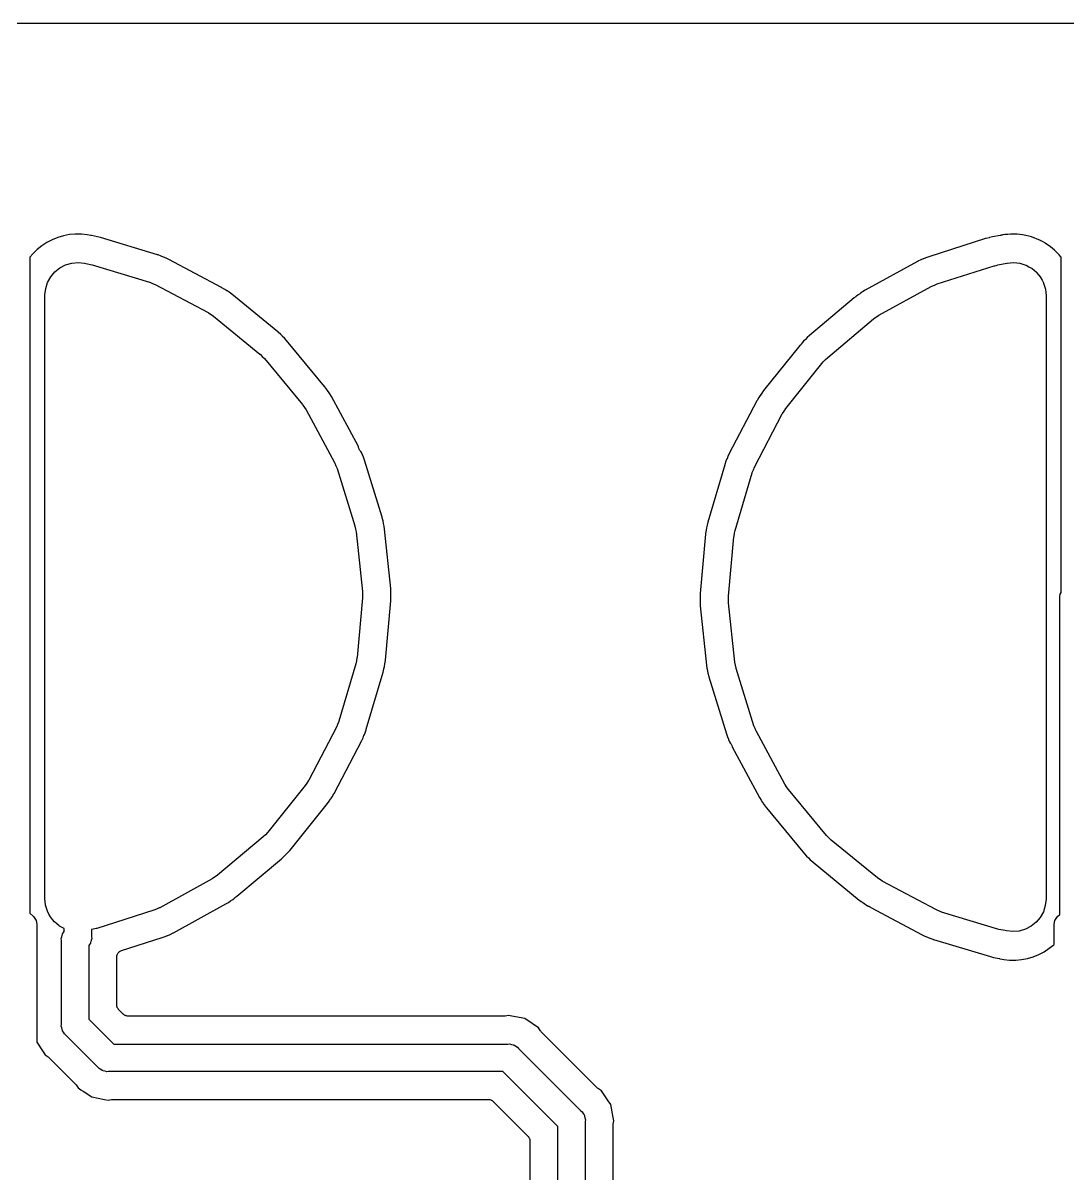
# Model space of a CAD drawing. Extents: x 40 to 174, y -137 to -40.
# Drawn here: x 107.15 to 126.2, y -60.52 to -39.53 of the extents above; entities that cross this region are included whole.
import ezdxf

# ---------------------------------------------------------------- set-up
doc = ezdxf.new("R2010")
doc.units = 0
doc.header["$MEASUREMENT"] = 0
doc.layers.add('BLACK', color=7, linetype='CONTINUOUS')

msp = doc.modelspace()

# ---------------------------------------------------------------- linework, layer by layer
at = {"layer": 'BLACK', "linetype": 'CONTINUOUS'}
for p, q in [((39.71, -39.533), (153.54, -39.533)), ((107.885, -43.4131), (107.784, -43.4427)), ((107.997, -43.3918), (107.885, -43.4131)), ((108.101, -43.3823), (107.997, -43.3918)), ((108.215, -43.3831), (108.101, -43.3823)), ((108.319, -43.394), (108.215, -43.3831)), ((108.384, -43.4073), (108.319, -43.394)), ((108.391, -43.4075), (108.384, -43.4073)), ((108.397, -43.4093), (108.391, -43.4075)), ((108.401, -43.4097), (108.397, -43.4093)), ((108.507, -43.4307), (108.401, -43.4097)), ((108.562, -43.4444), (108.507, -43.4307)), ((124.824, -43.4322), (124.769, -43.4459)), ((124.966, -43.4041), (124.824, -43.4322)), ((124.969, -43.4046), (124.966, -43.4041)), ((124.98, -43.4025), (124.969, -43.4046)), ((124.991, -43.4023), (124.98, -43.4025)), ((125.002, -43.3984), (124.991, -43.4023)), ((124.991, -43.4023), (124.991, -43.4023)), ((125.012, -43.3964), (125.002, -43.3984)), ((125.013, -43.3963), (125.012, -43.3963)), ((125.012, -43.3963), (125.012, -43.3964)), ((125.012, -43.3964), (125.012, -43.3964)), ((125.046, -43.3917), (125.013, -43.3963)), ((125.052, -43.3908), (125.046, -43.3917)), ((125.046, -43.3917), (125.046, -43.3917)), ((125.046, -43.3917), (125.046, -43.3917)), ((125.103, -43.3867), (125.052, -43.3908)), ((125.104, -43.3866), (125.103, -43.3865)), ((125.103, -43.3865), (125.103, -43.3867)), ((125.151, -43.3823), (125.104, -43.3866)), ((125.152, -43.3823), (125.151, -43.3823)), ((125.154, -43.382), (125.152, -43.3823)), ((125.155, -43.3819), (125.154, -43.382)), ((125.212, -43.3827), (125.155, -43.3819)), ((125.213, -43.3827), (125.212, -43.3826)), ((125.212, -43.3826), (125.212, -43.3827)), ((125.269, -43.3831), (125.213, -43.3827)), ((125.271, -43.3833), (125.269, -43.3831)), ((125.272, -43.3836), (125.271, -43.3833)), ((125.273, -43.3836), (125.272, -43.3836)), ((125.321, -43.3889), (125.273, -43.3836)), ((125.322, -43.389), (125.321, -43.3889)), ((125.321, -43.3889), (125.321, -43.3889)), ((125.369, -43.394), (125.322, -43.389)), ((125.37, -43.3943), (125.369, -43.394)), ((125.372, -43.3943), (125.37, -43.3943)), ((125.373, -43.3945), (125.372, -43.3943)), ((125.429, -43.4063), (125.373, -43.3945)), ((125.43, -43.4065), (125.429, -43.4063)), ((125.429, -43.4063), (125.429, -43.4063)), ((125.485, -43.4178), (125.43, -43.4065)), ((125.486, -43.4183), (125.485, -43.4178)), ((125.488, -43.4189), (125.486, -43.4183)), ((125.489, -43.4191), (125.488, -43.4189)), ((125.534, -43.4335), (125.489, -43.4191)), ((125.535, -43.4336), (125.534, -43.4335)), ((125.535, -43.4338), (125.535, -43.4336)), ((125.58, -43.4479), (125.535, -43.4338)), ((107.491, -43.5962), (107.409, -43.6618)), ((107.586, -43.5338), (107.491, -43.5962)), ((107.679, -43.4853), (107.586, -43.5338)), ((107.784, -43.4427), (107.679, -43.4853)), ((109.604, -43.7588), (108.562, -43.4444)), ((124.698, -43.4642), (123.661, -43.7932)), ((124.702, -43.4629), (124.698, -43.4642)), ((124.707, -43.4615), (124.702, -43.4629)), ((124.765, -43.4467), (124.707, -43.4615)), ((124.768, -43.446), (124.765, -43.4466)), ((124.765, -43.4466), (124.765, -43.4467)), ((124.769, -43.4459), (124.768, -43.4459)), ((124.768, -43.4459), (124.768, -43.446)), ((125.582, -43.4484), (125.58, -43.4479)), ((125.583, -43.4487), (125.582, -43.4484)), ((125.585, -43.4492), (125.583, -43.4487)), ((125.637, -43.4715), (125.585, -43.4492)), ((125.637, -43.4716), (125.637, -43.4715)), ((125.638, -43.4719), (125.637, -43.4716)), ((125.689, -43.4936), (125.638, -43.4719)), ((125.691, -43.4945), (125.689, -43.4936)), ((125.692, -43.4954), (125.691, -43.4945)), ((125.693, -43.4958), (125.692, -43.4954)), ((125.735, -43.5188), (125.693, -43.4958)), ((125.735, -43.519), (125.735, -43.5188)), ((125.736, -43.5193), (125.735, -43.519)), ((125.778, -43.5418), (125.736, -43.5193)), ((125.779, -43.5425), (125.778, -43.5418)), ((125.78, -43.5431), (125.779, -43.5425)), ((125.782, -43.544), (125.78, -43.5431)), ((125.828, -43.5758), (125.782, -43.544)), ((125.828, -43.576), (125.828, -43.5758)), ((125.829, -43.5763), (125.828, -43.576)), ((125.875, -43.6079), (125.829, -43.5763)), ((125.877, -43.6091), (125.875, -43.6079)), ((125.878, -43.6101), (125.877, -43.6091)), ((125.879, -43.6108), (125.878, -43.6101)), ((125.915, -43.6413), (125.879, -43.6108)), ((125.916, -43.6415), (125.915, -43.6413)), ((125.916, -43.6419), (125.916, -43.6415)), ((125.953, -43.6723), (125.916, -43.6419)), ((107.328, -43.7415), (107.275, -43.8041)), ((107.275, -43.8041), (107.275, -55.7644)), ((107.409, -43.6618), (107.328, -43.7415)), ((109.607, -43.7599), (109.604, -43.7588)), ((109.612, -43.7613), (109.607, -43.7599)), ((109.669, -43.7825), (109.612, -43.7613)), ((109.712, -43.8008), (109.669, -43.7825)), ((109.713, -43.801), (109.712, -43.8008)), ((109.714, -43.8015), (109.713, -43.801)), ((109.757, -43.8193), (109.714, -43.8015)), ((109.808, -43.8436), (109.757, -43.8193)), ((110.769, -44.3542), (109.808, -43.8436)), ((123.52, -43.8499), (123.465, -43.8761)), ((123.563, -43.8321), (123.52, -43.8499)), ((123.564, -43.8316), (123.563, -43.8321)), ((123.565, -43.8314), (123.564, -43.8316)), ((123.608, -43.8131), (123.565, -43.8314)), ((123.661, -43.7932), (123.608, -43.8131)), ((125.953, -43.673), (125.953, -43.6723)), ((125.955, -43.6738), (125.953, -43.673)), ((125.956, -43.6751), (125.955, -43.6738)), ((125.995, -43.7152), (125.956, -43.6751)), ((125.996, -43.7155), (125.995, -43.7152)), ((125.996, -43.7159), (125.996, -43.7155)), ((126.036, -43.7561), (125.996, -43.7159)), ((126.037, -43.7576), (126.036, -43.7561)), ((126.038, -43.7588), (126.037, -43.7576)), ((126.039, -43.7596), (126.038, -43.7588)), ((126.068, -43.7966), (126.039, -43.7596)), ((126.069, -43.7969), (126.068, -43.7966)), ((126.069, -43.7973), (126.069, -43.7969)), ((126.075, -43.8046), (126.069, -43.7973)), ((126.075, -49.9165), (126.075, -43.8046)), ((107.73, -44.0713), (107.821, -43.9979)), ((107.821, -43.9979), (107.925, -43.9437)), ((107.925, -43.9437), (108.038, -43.9106)), ((108.038, -43.9106), (108.154, -43.9)), ((108.154, -43.9), (108.271, -43.9123)), ((108.271, -43.9123), (108.293, -43.9191)), ((108.293, -43.9191), (108.294, -43.9191)), ((108.294, -43.9191), (108.409, -43.9418)), ((108.409, -43.9418), (109.453, -44.257)), ((123.457, -43.8803), (122.504, -44.4044)), ((123.461, -43.8784), (123.457, -43.8803)), ((123.465, -43.8761), (123.461, -43.8784)), ((123.816, -44.2902), (124.856, -43.9602)), ((124.856, -43.9602), (124.864, -43.9577)), ((124.864, -43.9577), (124.893, -43.952)), ((124.893, -43.952), (124.921, -43.9434)), ((124.921, -43.9434), (125.084, -43.9113)), ((125.084, -43.9113), (125.087, -43.9107)), ((125.087, -43.9107), (125.088, -43.9106)), ((125.088, -43.9106), (125.092, -43.9098)), ((125.088, -43.9106), (125.088, -43.9106)), ((125.092, -43.9098), (125.148, -43.9051)), ((125.148, -43.9051), (125.204, -43.9)), ((125.204, -43.9), (125.207, -43.9003)), ((125.207, -43.9003), (125.209, -43.9001)), ((125.209, -43.9001), (125.265, -43.9064)), ((125.265, -43.9064), (125.321, -43.9123)), ((125.321, -43.9123), (125.323, -43.9129)), ((125.323, -43.9129), (125.325, -43.9132)), ((125.325, -43.9132), (125.379, -43.9303)), ((125.379, -43.9303), (125.433, -43.9469)), ((125.433, -43.9469), (125.435, -43.948)), ((125.435, -43.948), (125.437, -43.9487)), ((125.437, -43.9487), (125.486, -43.9758)), ((125.486, -43.9758), (125.536, -44.0026)), ((125.536, -44.0026), (125.537, -44.0041)), ((125.537, -44.0041), (125.539, -44.0052)), ((125.539, -44.0052), (125.582, -44.0413)), ((125.582, -44.0413), (125.626, -44.0772)), ((107.563, -44.3753), (107.599, -44.2636)), ((107.599, -44.2636), (107.655, -44.161)), ((107.655, -44.161), (107.73, -44.0713)), ((109.453, -44.257), (109.461, -44.2595)), ((109.461, -44.2595), (109.511, -44.281)), ((125.626, -44.0772), (125.627, -44.079)), ((125.627, -44.079), (125.629, -44.0805)), ((125.629, -44.0805), (125.664, -44.1243)), ((125.664, -44.1243), (125.7, -44.168)), ((125.7, -44.168), (125.701, -44.17)), ((125.701, -44.17), (125.702, -44.1719)), ((125.702, -44.1719), (125.728, -44.2216)), ((125.728, -44.2216), (125.755, -44.2714)), ((125.755, -44.2714), (125.755, -44.2736)), ((125.755, -44.2736), (125.756, -44.2757)), ((125.756, -44.2757), (125.772, -44.3295)), ((107.55, -44.4916), (107.563, -44.3753)), ((109.511, -44.281), (109.561, -44.3017)), ((109.561, -44.3017), (110.525, -44.8138)), ((110.772, -44.356), (110.769, -44.3542)), ((110.777, -44.3583), (110.772, -44.356)), ((110.829, -44.3902), (110.777, -44.3583)), ((110.867, -44.4165), (110.829, -44.3902)), ((110.868, -44.4169), (110.867, -44.4165)), ((110.869, -44.4175), (110.868, -44.4169)), ((110.908, -44.4433), (110.869, -44.4175)), ((110.954, -44.4772), (110.908, -44.4433)), ((111.797, -45.1646), (110.954, -44.4772)), ((122.377, -44.4875), (122.342, -44.5134)), ((122.416, -44.4617), (122.377, -44.4875)), ((122.417, -44.4607), (122.416, -44.4611)), ((122.416, -44.4611), (122.416, -44.4617)), ((122.456, -44.4343), (122.417, -44.4607)), ((122.504, -44.4044), (122.456, -44.4343)), ((122.752, -44.862), (123.708, -44.3363)), ((123.708, -44.3363), (123.716, -44.3323)), ((123.716, -44.3323), (123.766, -44.3116)), ((123.766, -44.3116), (123.816, -44.2902)), ((125.772, -44.3295), (125.789, -44.3835)), ((125.789, -44.3835), (125.789, -44.3858)), ((125.789, -44.3858), (125.789, -44.388)), ((125.789, -44.388), (125.795, -44.4439)), ((125.795, -44.4439), (125.8, -44.5)), ((107.55, -44.5), (107.55, -44.4916)), ((107.55, -55.5), (107.55, -44.5)), ((122.302, -44.5458), (121.488, -45.2289)), ((122.305, -44.5446), (122.302, -44.5458)), ((122.313, -44.5379), (122.305, -44.5446)), ((122.322, -44.5328), (122.313, -44.5379)), ((122.325, -44.53), (122.322, -44.5328)), ((122.333, -44.5214), (122.325, -44.53)), ((122.342, -44.5141), (122.333, -44.5214)), ((122.342, -44.5134), (122.342, -44.5141)), ((125.8, -44.5), (125.8, -55.5)), ((110.525, -44.8138), (110.532, -44.8178)), ((110.532, -44.8178), (110.577, -44.8485)), ((110.577, -44.8485), (110.622, -44.8786)), ((110.622, -44.8786), (111.468, -45.568)), ((122.662, -44.9228), (122.707, -44.8927)), ((122.707, -44.8927), (122.752, -44.862)), ((121.82, -45.6295), (122.656, -44.9282)), ((122.656, -44.9281), (122.662, -44.9228)), ((122.656, -44.9282), (122.656, -44.9281)), ((122.656, -44.9281), (122.656, -44.9281)), ((111.8, -45.1673), (111.797, -45.1646)), ((111.803, -45.1702), (111.8, -45.1673)), ((111.848, -45.2116), (111.803, -45.1702)), ((111.881, -45.2449), (111.848, -45.2116)), ((111.882, -45.2454), (111.881, -45.2449)), ((111.882, -45.2462), (111.882, -45.2454)), ((111.915, -45.279), (111.882, -45.2462)), ((111.954, -45.3212), (111.915, -45.279)), ((112.647, -46.1592), (111.954, -45.3212)), ((121.412, -45.3023), (121.379, -45.3351)), ((121.413, -45.301), (121.412, -45.3015)), ((121.412, -45.3015), (121.412, -45.3023)), ((121.446, -45.2676), (121.413, -45.301)), ((121.488, -45.2289), (121.446, -45.2676)), ((121.312, -45.413), (120.651, -46.235)), ((121.313, -45.4115), (121.312, -45.413)), ((121.321, -45.4065), (121.313, -45.4115)), ((121.329, -45.3967), (121.321, -45.4065)), ((121.339, -45.3881), (121.329, -45.3967)), ((121.341, -45.3846), (121.339, -45.3881)), ((121.345, -45.3766), (121.341, -45.3846)), ((121.347, -45.3741), (121.345, -45.3766)), ((121.351, -45.3694), (121.347, -45.3741)), ((121.353, -45.3632), (121.351, -45.3694)), ((121.379, -45.3351), (121.353, -45.3632)), ((111.468, -45.568), (111.474, -45.5734)), ((111.474, -45.5734), (111.512, -45.6123)), ((111.512, -45.6123), (111.551, -45.6506)), ((111.551, -45.6506), (112.246, -46.4911)), ((121.054, -46.5635), (121.738, -45.7132)), ((121.738, -45.7132), (121.743, -45.7067)), ((121.738, -45.7132), (121.738, -45.7132)), ((121.738, -45.7132), (121.738, -45.7132)), ((121.743, -45.7067), (121.782, -45.6683)), ((121.782, -45.6683), (121.82, -45.6295)), ((112.65, -46.1622), (112.647, -46.1592)), ((112.653, -46.166), (112.65, -46.1622)), ((112.689, -46.2154), (112.653, -46.166)), ((112.715, -46.2544), (112.689, -46.2154)), ((112.715, -46.255), (112.715, -46.2544)), ((112.716, -46.2558), (112.715, -46.255)), ((112.742, -46.2946), (112.716, -46.2558)), ((112.771, -46.3434), (112.742, -46.2946)), ((113.264, -47.2546), (112.771, -46.3434)), ((120.565, -46.3604), (120.533, -46.4128)), ((120.591, -46.3217), (120.565, -46.3604)), ((120.592, -46.3203), (120.591, -46.3209)), ((120.591, -46.3209), (120.591, -46.3217)), ((120.617, -46.2812), (120.592, -46.3203)), ((120.651, -46.235), (120.617, -46.2812)), ((112.246, -46.4911), (112.252, -46.4976)), ((112.252, -46.4976), (112.282, -46.5432)), ((112.282, -46.5432), (112.312, -46.5882)), ((120.529, -46.4204), (120.025, -47.3846)), ((120.531, -46.4169), (120.529, -46.4204)), ((120.529, -46.4204), (120.529, -46.4204)), ((120.533, -46.4128), (120.531, -46.4169)), ((121.025, -46.609), (121.054, -46.5635)), ((112.312, -46.5882), (112.831, -47.5479)), ((120.485, -47.6284), (120.99, -46.6615)), ((120.99, -46.6615), (120.994, -46.6541)), ((120.994, -46.6541), (121.025, -46.609)), ((113.264, -47.2579), (113.264, -47.2546)), ((113.268, -47.2715), (113.264, -47.2579)), ((113.27, -47.2855), (113.268, -47.2715)), ((113.271, -47.2885), (113.27, -47.2855)), ((113.271, -47.2887), (113.271, -47.2885)), ((113.274, -47.293), (113.271, -47.2887)), ((113.276, -47.3004), (113.274, -47.293)), ((113.278, -47.3043), (113.276, -47.3004)), ((113.286, -47.3155), (113.278, -47.3043)), ((113.292, -47.3276), (113.286, -47.3155)), ((113.298, -47.3333), (113.292, -47.3276)), ((113.303, -47.3402), (113.298, -47.3333)), ((113.31, -47.3448), (113.303, -47.3402)), ((113.319, -47.3634), (113.31, -47.3448)), ((113.336, -47.4065), (113.319, -47.3634)), ((113.337, -47.4073), (113.336, -47.4065)), ((113.337, -47.4082), (113.337, -47.4073)), ((113.355, -47.4512), (113.337, -47.4082)), ((120.025, -47.3846), (120.001, -47.4363)), ((112.831, -47.5479), (112.831, -47.5479)), ((112.831, -47.5479), (112.831, -47.5479)), ((112.831, -47.5479), (112.835, -47.5553)), ((112.835, -47.5553), (112.855, -47.6057)), ((112.855, -47.6057), (112.876, -47.6558)), ((113.374, -47.5048), (113.355, -47.4512)), ((113.696, -48.5437), (113.374, -47.5048)), ((119.942, -47.5902), (119.635, -48.6337)), ((119.943, -47.5862), (119.942, -47.5902)), ((119.944, -47.5818), (119.943, -47.5862)), ((119.965, -47.5242), (119.944, -47.5818)), ((119.983, -47.4813), (119.965, -47.5242)), ((119.984, -47.4797), (119.983, -47.4805)), ((119.983, -47.4805), (119.983, -47.4813)), ((120.001, -47.4363), (119.984, -47.4797)), ((120.465, -47.6788), (120.485, -47.6284)), ((112.876, -47.6558), (113.199, -48.698)), ((120.133, -48.7836), (120.441, -47.737)), ((120.441, -47.737), (120.444, -47.7289)), ((120.444, -47.7289), (120.465, -47.6788)), ((113.697, -48.5478), (113.696, -48.5437)), ((113.699, -48.5524), (113.697, -48.5478)), ((113.713, -48.6117), (113.699, -48.5524)), ((113.722, -48.6574), (113.713, -48.6117)), ((113.722, -48.6583), (113.722, -48.6574)), ((113.722, -48.6592), (113.722, -48.6583)), ((113.732, -48.705), (113.722, -48.6592)), ((119.635, -48.6337), (119.621, -48.6892)), ((113.199, -48.698), (113.201, -48.706)), ((113.201, -48.706), (113.212, -48.7594)), ((113.212, -48.7594), (113.223, -48.8127)), ((113.223, -48.8127), (113.337, -49.8977)), ((113.741, -48.7614), (113.732, -48.705)), ((113.854, -49.8431), (113.741, -48.7614)), ((119.593, -48.8518), (119.494, -49.9349)), ((119.594, -48.8429), (119.593, -48.8477)), ((119.593, -48.8477), (119.593, -48.8518)), ((119.603, -48.7824), (119.594, -48.8429)), ((119.612, -48.7368), (119.603, -48.7824)), ((119.613, -48.7351), (119.612, -48.7359)), ((119.612, -48.7359), (119.612, -48.7368)), ((119.621, -48.6892), (119.613, -48.7351)), ((120.111, -48.8986), (120.112, -48.8903)), ((120.112, -48.8903), (120.123, -48.837)), ((120.123, -48.837), (120.133, -48.7836)), ((120.012, -49.9852), (120.111, -48.8986)), ((113.337, -49.8977), (113.338, -49.9061)), ((113.338, -49.9061), (113.337, -49.9605)), ((113.855, -49.8471), (113.854, -49.8431)), ((113.855, -49.8519), (113.855, -49.8471)), ((113.858, -49.913), (113.855, -49.8519)), ((113.858, -49.9596), (113.858, -49.913)), ((119.494, -49.9349), (119.492, -49.9919)), ((126.057, -49.9479), (126.075, -49.9165)), ((113.338, -50.0148), (113.239, -51.1014)), ((113.337, -49.9605), (113.338, -50.0148)), ((113.757, -51.1481), (113.856, -50.0651)), ((113.856, -50.0651), (113.858, -50.0081)), ((113.858, -49.9604), (113.858, -49.9596)), ((113.858, -49.9613), (113.858, -49.9604)), ((113.858, -50.0081), (113.858, -49.9613)), ((119.492, -49.9919), (119.492, -50.0386)), ((119.492, -50.0386), (119.492, -50.0395)), ((119.492, -50.0395), (119.492, -50.0404)), ((119.492, -50.0404), (119.492, -50.087)), ((119.492, -50.087), (119.495, -50.1481)), ((119.495, -50.1481), (119.495, -50.1529)), ((119.495, -50.1529), (119.496, -50.1569)), ((120.013, -50.0395), (120.012, -49.9852)), ((120.012, -50.0939), (120.013, -50.0395)), ((120.013, -50.1023), (120.012, -50.0939)), ((120.127, -51.1873), (120.013, -50.1023)), ((126.05, -49.9869), (126.057, -49.9479)), ((126.05, -55.7844), (126.05, -49.9869)), ((119.496, -50.1569), (119.609, -51.2386)), ((113.227, -51.163), (113.217, -51.2164)), ((113.238, -51.1097), (113.227, -51.163)), ((113.239, -51.1014), (113.238, -51.1097)), ((113.747, -51.2176), (113.756, -51.1571)), ((113.756, -51.1571), (113.757, -51.1523)), ((113.757, -51.1523), (113.757, -51.1481)), ((120.138, -51.2406), (120.127, -51.1873)), ((113.217, -51.2164), (112.909, -52.263)), ((113.408, -52.4098), (113.715, -51.3663)), ((113.715, -51.3663), (113.729, -51.3108)), ((113.729, -51.3108), (113.737, -51.2649)), ((113.737, -51.2649), (113.738, -51.2641)), ((113.738, -51.2632), (113.747, -51.2176)), ((113.738, -51.2641), (113.738, -51.2632)), ((119.609, -51.2386), (119.618, -51.295)), ((119.618, -51.295), (119.628, -51.3409)), ((119.628, -51.3409), (119.628, -51.3418)), ((119.628, -51.3418), (119.628, -51.3426)), ((119.628, -51.3426), (119.637, -51.3883)), ((119.637, -51.3883), (119.651, -51.4476)), ((120.149, -51.294), (120.138, -51.2406)), ((120.151, -51.302), (120.149, -51.294)), ((120.474, -52.3442), (120.151, -51.302)), ((119.651, -51.4476), (119.653, -51.452)), ((119.653, -51.452), (119.654, -51.4563)), ((119.654, -51.4563), (119.976, -52.4952)), ((112.865, -52.3716), (112.36, -53.3385)), ((112.885, -52.3212), (112.865, -52.3716)), ((112.906, -52.2711), (112.885, -52.3212)), ((112.909, -52.263), (112.906, -52.2711)), ((113.385, -52.4758), (113.406, -52.4182)), ((113.406, -52.4182), (113.407, -52.4136)), ((113.407, -52.4136), (113.408, -52.4098)), ((120.495, -52.3943), (120.474, -52.3442)), ((120.515, -52.4447), (120.495, -52.3943)), ((120.519, -52.4521), (120.515, -52.4447)), ((121.038, -53.4118), (120.519, -52.4521)), ((120.519, -52.4521), (120.519, -52.4521)), ((120.519, -52.4521), (120.519, -52.4521)), ((112.821, -53.5793), (113.325, -52.6154)), ((113.325, -52.6154), (113.349, -52.5637)), ((113.349, -52.5637), (113.366, -52.5203)), ((113.366, -52.5203), (113.367, -52.5196)), ((113.367, -52.5187), (113.385, -52.4758)), ((113.367, -52.5196), (113.367, -52.5187)), ((119.976, -52.4952), (119.995, -52.5488)), ((119.995, -52.5488), (120.013, -52.5919)), ((120.013, -52.5919), (120.013, -52.5927)), ((120.013, -52.5927), (120.014, -52.5935)), ((120.014, -52.5935), (120.031, -52.6366)), ((120.031, -52.6366), (120.047, -52.671)), ((120.047, -52.671), (120.052, -52.6754)), ((120.052, -52.6754), (120.057, -52.684)), ((120.057, -52.684), (120.063, -52.6914)), ((120.063, -52.6914), (120.065, -52.6953)), ((120.065, -52.6953), (120.069, -52.7067)), ((120.069, -52.7067), (120.075, -52.7174)), ((120.075, -52.7174), (120.076, -52.7274)), ((120.076, -52.7274), (120.077, -52.7281)), ((120.077, -52.7281), (120.579, -53.6566)), ((112.296, -53.4365), (111.612, -54.2868)), ((112.325, -53.391), (112.296, -53.4365)), ((112.356, -53.3459), (112.325, -53.391)), ((112.36, -53.3385), (112.356, -53.3459)), ((121.068, -53.4568), (121.038, -53.4118)), ((121.098, -53.5024), (121.068, -53.4568)), ((121.104, -53.5089), (121.098, -53.5024)), ((121.799, -54.3494), (121.104, -53.5089)), ((112.699, -53.765), (112.733, -53.7188)), ((112.733, -53.7188), (112.758, -53.6797)), ((112.758, -53.6797), (112.759, -53.6791)), ((112.759, -53.6783), (112.785, -53.6396)), ((112.759, -53.6791), (112.759, -53.6783)), ((112.785, -53.6396), (112.817, -53.5873)), ((112.817, -53.5873), (112.819, -53.5831)), ((112.819, -53.5831), (112.821, -53.5793)), ((120.579, -53.6566), (120.608, -53.7054)), ((120.608, -53.7054), (120.634, -53.7441)), ((112.018, -54.6127), (112.699, -53.765)), ((120.634, -53.7441), (120.635, -53.745)), ((120.635, -53.745), (120.635, -53.7456)), ((120.635, -53.7456), (120.661, -53.7846)), ((120.661, -53.7846), (120.697, -53.834)), ((120.697, -53.834), (120.7, -53.8375)), ((120.7, -53.8375), (120.703, -53.841)), ((120.703, -53.841), (121.396, -54.6788)), ((111.568, -54.3316), (111.53, -54.3705)), ((111.607, -54.2933), (111.568, -54.3316)), ((111.612, -54.2868), (111.607, -54.2933)), ((121.838, -54.3877), (121.799, -54.3494)), ((111.53, -54.3705), (110.694, -55.0718)), ((121.876, -54.4266), (121.838, -54.3877)), ((121.882, -54.432), (121.876, -54.4266)), ((122.728, -55.1214), (121.882, -54.432)), ((111.862, -54.7711), (111.904, -54.7324)), ((111.904, -54.7324), (111.937, -54.699)), ((111.937, -54.699), (111.938, -54.6985)), ((111.938, -54.6977), (111.971, -54.6649)), ((111.938, -54.6985), (111.938, -54.6977)), ((111.971, -54.6649), (112.012, -54.6196)), ((112.012, -54.6196), (112.015, -54.616)), ((112.015, -54.616), (112.018, -54.6127)), ((121.396, -54.6788), (121.435, -54.721)), ((121.435, -54.721), (121.468, -54.7538)), ((121.468, -54.7538), (121.468, -54.7546)), ((121.468, -54.7546), (121.469, -54.7551)), ((121.469, -54.7551), (121.502, -54.7884)), ((111.048, -55.4542), (111.862, -54.7711)), ((121.502, -54.7884), (121.547, -54.8298)), ((121.547, -54.8298), (121.55, -54.8328)), ((121.55, -54.8328), (121.553, -54.8355)), ((121.553, -54.8355), (122.396, -55.5228)), ((110.598, -55.138), (109.642, -55.6637)), ((110.643, -55.1073), (110.598, -55.138)), ((110.688, -55.0772), (110.643, -55.1073)), ((110.694, -55.0719), (110.688, -55.0772)), ((110.694, -55.0718), (110.694, -55.0719)), ((110.694, -55.0719), (110.694, -55.0719)), ((122.773, -55.1515), (122.728, -55.1214)), ((122.818, -55.1822), (122.773, -55.1515)), ((122.825, -55.1862), (122.818, -55.1822)), ((123.789, -55.6983), (122.825, -55.1862)), ((122.825, -55.1862), (122.825, -55.1862)), ((122.825, -55.1862), (122.825, -55.1862)), ((107.555, -55.556), (107.55, -55.5)), ((107.561, -55.612), (107.555, -55.556)), ((109.893, -56.1196), (110.846, -55.5955)), ((110.846, -55.5955), (110.894, -55.5657)), ((110.894, -55.5657), (110.933, -55.5393)), ((110.933, -55.5393), (110.934, -55.5389)), ((110.934, -55.5383), (110.973, -55.5125)), ((110.934, -55.5389), (110.934, -55.5383)), ((110.973, -55.5125), (111.008, -55.4866)), ((111.008, -55.4859), (111.017, -55.4786)), ((111.008, -55.4866), (111.008, -55.4859)), ((111.017, -55.4786), (111.025, -55.47)), ((111.025, -55.47), (111.028, -55.4672)), ((111.028, -55.4672), (111.037, -55.4621)), ((111.037, -55.4621), (111.045, -55.4554)), ((111.045, -55.4554), (111.048, -55.4542)), ((122.396, -55.5228), (122.442, -55.5567)), ((122.442, -55.5567), (122.481, -55.5825)), ((122.481, -55.5825), (122.482, -55.5831)), ((122.482, -55.5831), (122.483, -55.5835)), ((122.483, -55.5835), (122.521, -55.6098)), ((122.521, -55.6098), (122.548, -55.6265)), ((125.8, -55.5084), (125.787, -55.6247)), ((125.8, -55.5), (125.8, -55.5084)), ((107.275, -55.7644), (107.277, -55.7651)), ((107.277, -55.7651), (107.344, -55.8218)), ((107.561, -55.6142), (107.561, -55.612)), ((107.561, -55.6165), (107.561, -55.6142)), ((107.578, -55.6704), (107.561, -55.6165)), ((107.594, -55.7243), (107.578, -55.6704)), ((107.595, -55.7264), (107.594, -55.7243)), ((107.595, -55.7286), (107.595, -55.7264)), ((107.622, -55.7783), (107.595, -55.7286)), ((107.648, -55.8281), (107.622, -55.7783)), ((109.534, -55.7098), (108.494, -56.0398)), ((109.584, -55.6884), (109.534, -55.7098)), ((109.634, -55.6677), (109.584, -55.6884)), ((109.642, -55.6637), (109.634, -55.6677)), ((122.548, -55.6265), (122.55, -55.628)), ((122.55, -55.628), (122.552, -55.6289)), ((122.552, -55.6289), (122.559, -55.6331)), ((122.559, -55.6331), (122.562, -55.6345)), ((122.562, -55.6345), (122.562, -55.6345)), ((122.562, -55.6345), (122.567, -55.6371)), ((122.567, -55.6371), (122.575, -55.6395)), ((122.575, -55.6395), (122.579, -55.6414)), ((122.579, -55.6414), (122.589, -55.6491)), ((122.589, -55.6491), (122.601, -55.6552)), ((122.601, -55.6552), (122.603, -55.6574)), ((122.603, -55.6574), (123.542, -56.1564)), ((123.839, -55.719), (123.789, -55.6983)), ((123.889, -55.7405), (123.839, -55.719)), ((123.897, -55.743), (123.889, -55.7405)), ((124.941, -56.0582), (123.897, -55.743)), ((125.751, -55.7364), (125.695, -55.839)), ((125.787, -55.6247), (125.751, -55.7364)), ((126.006, -55.8218), (126.05, -55.7844)), ((107.344, -55.8218), (107.389, -55.8981)), ((107.389, -55.8981), (107.4, -55.9631)), ((107.4, -55.9631), (107.4, -58.1167)), ((107.649, -55.83), (107.648, -55.8281)), ((107.65, -55.832), (107.649, -55.83)), ((107.686, -55.8756), (107.65, -55.832)), ((107.721, -55.9195), (107.686, -55.8756)), ((107.723, -55.921), (107.721, -55.9195)), ((107.724, -55.9228), (107.723, -55.921)), ((107.768, -55.9586), (107.724, -55.9228)), ((107.811, -55.9948), (107.768, -55.9586)), ((107.813, -55.9959), (107.811, -55.9948)), ((107.814, -55.9974), (107.813, -55.9959)), ((107.864, -56.0242), (107.814, -55.9974)), ((107.9, -56.044), (107.864, -56.0242)), ((125.529, -56.0021), (125.425, -56.0563)), ((125.62, -55.9287), (125.529, -56.0021)), ((125.695, -55.839), (125.62, -55.9287)), ((125.95, -55.9631), (125.961, -55.8981)), ((125.95, -56.3294), (125.95, -55.9631)), ((125.961, -55.8981), (126.006, -55.8218)), ((107.847, -56.2275), (107.856, -56.1954)), ((107.85, -56.2605), (107.847, -56.2275)), ((107.856, -56.1954), (107.861, -56.1628)), ((107.861, -56.1628), (107.867, -56.1531)), ((107.867, -56.1531), (107.87, -56.1423)), ((107.87, -56.1423), (107.889, -56.1152)), ((107.889, -56.1152), (107.9, -56.096)), ((107.9, -56.096), (107.9, -56.044)), ((108.403, -56.2217), (108.394, -56.2538)), ((108.429, -56.0566), (108.4, -56.0623)), ((108.4, -56.0623), (108.4, -56.1887)), ((108.4, -56.1887), (108.403, -56.2217)), ((108.457, -56.048), (108.429, -56.0566)), ((108.486, -56.0423), (108.457, -56.048)), ((108.494, -56.0398), (108.486, -56.0423)), ((108.947, -56.4423), (109.689, -56.2068)), ((109.689, -56.2068), (109.742, -56.1869)), ((109.742, -56.1869), (109.785, -56.1686)), ((109.785, -56.1686), (109.786, -56.1683)), ((109.786, -56.1683), (109.787, -56.1679)), ((109.787, -56.1679), (109.83, -56.1501)), ((109.83, -56.1501), (109.885, -56.1239)), ((109.885, -56.1239), (109.889, -56.1216)), ((109.889, -56.1216), (109.893, -56.1196)), ((123.542, -56.1564), (123.593, -56.1807)), ((123.593, -56.1807), (123.636, -56.1985)), ((123.636, -56.1985), (123.637, -56.199)), ((123.637, -56.199), (123.638, -56.1992)), ((123.638, -56.1992), (123.681, -56.2175)), ((123.681, -56.2175), (123.738, -56.2387)), ((123.738, -56.2387), (123.743, -56.2401)), ((125.056, -56.0809), (124.941, -56.0582)), ((125.057, -56.0809), (125.056, -56.0809)), ((125.079, -56.0877), (125.057, -56.0809)), ((125.196, -56.1), (125.079, -56.0877)), ((125.312, -56.0894), (125.196, -56.1)), ((125.425, -56.0563), (125.312, -56.0894)), ((107.85, -57.7891), (107.85, -56.2605)), ((108.361, -56.3341), (108.35, -56.3532)), ((108.35, -56.3532), (108.35, -57.6964)), ((108.38, -56.3069), (108.361, -56.3341)), ((108.383, -56.2961), (108.38, -56.3069)), ((108.389, -56.2864), (108.383, -56.2961)), ((108.394, -56.2538), (108.389, -56.2864)), ((108.921, -56.4533), (108.934, -56.4486)), ((108.934, -56.4486), (108.947, -56.4423)), ((123.743, -56.2401), (123.746, -56.2412)), ((123.746, -56.2412), (124.788, -56.5556)), ((125.764, -56.4662), (125.859, -56.4038)), ((125.859, -56.4038), (125.941, -56.3382)), ((125.941, -56.3382), (125.95, -56.3294)), ((108.858, -56.5633), (108.86, -56.5498)), ((108.858, -57.4334), (108.858, -56.5633)), ((108.86, -56.5498), (108.861, -56.5361)), ((108.861, -56.5361), (108.864, -56.5282)), ((108.864, -56.5282), (108.866, -56.5199)), ((108.866, -56.5199), (108.873, -56.508)), ((108.873, -56.508), (108.878, -56.4953)), ((108.878, -56.4953), (108.883, -56.489)), ((108.883, -56.489), (108.888, -56.4817)), ((108.888, -56.4817), (108.898, -56.4729)), ((108.898, -56.4729), (108.908, -56.4627)), ((108.908, -56.4627), (108.915, -56.4588)), ((108.915, -56.4588), (108.921, -56.4533)), ((124.788, -56.5556), (124.843, -56.5693)), ((124.843, -56.5693), (124.949, -56.5903)), ((124.949, -56.5903), (124.953, -56.5907)), ((124.953, -56.5907), (124.959, -56.5925)), ((124.959, -56.5925), (124.966, -56.5927)), ((124.966, -56.5927), (125.031, -56.606)), ((125.031, -56.606), (125.135, -56.6169)), ((125.135, -56.6169), (125.249, -56.6177)), ((125.249, -56.6177), (125.353, -56.6082)), ((125.353, -56.6082), (125.465, -56.5869)), ((125.465, -56.5869), (125.566, -56.5573)), ((125.566, -56.5573), (125.671, -56.5146)), ((125.671, -56.5146), (125.764, -56.4662)), ((108.859, -57.4389), (108.858, -57.4334)), ((108.858, -57.4445), (108.859, -57.4389)), ((108.863, -57.4605), (108.858, -57.4445)), ((108.866, -57.4769), (108.863, -57.4605)), ((108.868, -57.4817), (108.866, -57.4769)), ((108.87, -57.4871), (108.868, -57.4817)), ((108.879, -57.5007), (108.87, -57.4871)), ((108.35, -57.6964), (108.804, -58.15)), ((108.888, -57.5151), (108.879, -57.5007)), ((108.892, -57.5186), (108.888, -57.5151)), ((108.895, -57.5232), (108.892, -57.5186)), ((108.977, -57.6048), (108.895, -57.5232)), ((108.981, -57.608), (108.977, -57.6048)), ((108.985, -57.6123), (108.981, -57.608)), ((108.999, -57.6206), (108.985, -57.6123)), ((109.013, -57.6301), (108.999, -57.6206)), ((109.018, -57.6315), (109.013, -57.6301)), ((109.023, -57.6343), (109.018, -57.6315)), ((109.039, -57.6372), (109.023, -57.6343)), ((109.056, -57.6415), (109.039, -57.6372)), ((109.061, -57.641), (109.056, -57.6415)), ((109.067, -57.642), (109.061, -57.641)), ((115.913, -57.642), (109.067, -57.642)), ((115.925, -57.6398), (115.913, -57.642)), ((115.938, -57.6396), (115.925, -57.6398)), ((116, -57.6272), (115.938, -57.6396)), ((116.062, -57.6396), (116, -57.6272)), ((116.296, -57.686), (116.062, -57.6396)), ((116.062, -57.6396), (116.062, -57.6396)), ((116.546, -57.8535), (116.296, -57.686)), ((107.847, -57.8221), (107.85, -57.7891)), ((107.856, -57.8542), (107.847, -57.8221)), ((107.861, -57.8868), (107.856, -57.8542)), ((107.867, -57.8965), (107.861, -57.8868)), ((107.87, -57.9073), (107.867, -57.8965)), ((107.889, -57.9345), (107.87, -57.9073)), ((116.582, -57.9064), (116.546, -57.8535)), ((116.59, -57.9154), (116.582, -57.9064)), ((116.598, -57.9256), (116.59, -57.9154)), ((107.4, -58.1167), (107.518, -58.2936)), ((107.906, -57.9632), (107.889, -57.9345)), ((107.931, -57.9845), (107.906, -57.9632)), ((108.516, -58.5691), (107.931, -57.9845)), ((117.624, -58.9524), (116.598, -57.9256)), ((107.518, -58.2936), (107.518, -58.2936)), ((107.518, -58.2936), (107.554, -58.3465)), ((108.804, -58.15), (115.989, -58.15)), ((115.989, -58.15), (116.022, -58.1471)), ((116.022, -58.1471), (116.054, -58.1557)), ((116.054, -58.1557), (116.087, -58.1615)), ((116.087, -58.1615), (116.096, -58.167)), ((116.096, -58.167), (116.107, -58.1699)), ((116.107, -58.1699), (116.134, -58.1889)), ((116.134, -58.1889), (116.163, -58.2055)), ((116.163, -58.2055), (116.184, -58.2309)), ((116.184, -58.2309), (117.319, -59.3655)), ((107.554, -58.3465), (107.606, -58.3818)), ((107.606, -58.3818), (107.615, -58.3905)), ((107.615, -58.3905), (107.626, -58.3976)), ((107.626, -58.3976), (108.102, -58.8744)), ((108.537, -58.5945), (108.516, -58.5691)), ((108.566, -58.611), (108.537, -58.5945)), ((108.593, -58.6301), (108.566, -58.611)), ((108.604, -58.633), (108.593, -58.6301)), ((108.613, -58.6385), (108.604, -58.633)), ((108.646, -58.6443), (108.613, -58.6385)), ((108.678, -58.6529), (108.646, -58.6443)), ((108.711, -58.65), (108.678, -58.6529)), ((115.896, -58.65), (108.711, -58.65)), ((116.9, -59.6536), (115.896, -58.65)), ((108.102, -58.8744), (108.11, -58.8846)), ((108.11, -58.8846), (108.118, -58.8936)), ((108.118, -58.8936), (108.154, -58.9465)), ((108.154, -58.9465), (108.206, -58.9818)), ((117.635, -58.9595), (117.624, -58.9524)), ((117.644, -58.9682), (117.635, -58.9595)), ((108.206, -58.9818), (108.244, -59.007)), ((108.244, -59.007), (108.244, -59.007)), ((108.244, -59.007), (108.404, -59.114)), ((108.404, -59.114), (108.638, -59.1604)), ((108.638, -59.1604), (108.638, -59.1604)), ((108.638, -59.1604), (108.7, -59.1728)), ((108.7, -59.1728), (108.762, -59.1604)), ((108.762, -59.1604), (108.775, -59.1602)), ((108.775, -59.1602), (108.787, -59.158)), ((108.787, -59.158), (115.633, -59.158)), ((115.633, -59.158), (115.639, -59.159)), ((115.639, -59.159), (115.644, -59.1585)), ((115.644, -59.1585), (115.661, -59.1628)), ((115.661, -59.1628), (115.677, -59.1657)), ((115.677, -59.1657), (115.682, -59.1685)), ((115.682, -59.1685), (115.687, -59.1699)), ((115.687, -59.1699), (115.701, -59.1794)), ((117.696, -59.0035), (117.644, -58.9682)), ((117.732, -59.0564), (117.696, -59.0035)), ((117.817, -59.1831), (117.732, -59.0564)), ((115.701, -59.1794), (115.715, -59.1877)), ((115.715, -59.1877), (115.719, -59.192)), ((115.719, -59.192), (115.723, -59.1952)), ((115.723, -59.1952), (116.355, -59.8268)), ((117.319, -59.3655), (117.344, -59.3868)), ((117.344, -59.3868), (117.361, -59.4155)), ((117.864, -59.2542), (117.817, -59.1831)), ((117.817, -59.1831), (117.817, -59.1831)), ((117.91, -59.4876), (117.864, -59.2542)), ((117.361, -59.4155), (117.38, -59.4427)), ((117.38, -59.4427), (117.383, -59.4535)), ((117.383, -59.4535), (117.389, -59.4632)), ((117.389, -59.4632), (117.394, -59.4958)), ((117.394, -59.4958), (117.403, -59.5279)), ((117.403, -59.5279), (117.4, -59.5609)), ((117.4, -59.5609), (117.4, -62.9901)), ((117.923, -59.55), (117.91, -59.4876)), ((117.91, -59.4876), (117.91, -59.4876)), ((117.91, -59.6124), (117.923, -59.55)), ((116.9, -63.0069), (116.9, -59.6536)), ((117.908, -59.6372), (117.91, -59.6249)), ((117.908, -62.5045), (117.908, -59.6372)), ((117.91, -59.6249), (117.91, -59.6124)), ((116.355, -59.8268), (116.358, -59.8314)), ((116.358, -59.8314), (116.362, -59.8349)), ((116.362, -59.8349), (116.371, -59.8493)), ((116.371, -59.8493), (116.38, -59.8629)), ((116.38, -59.8629), (116.382, -59.8683)), ((116.382, -59.8683), (116.384, -59.8731)), ((116.384, -59.8731), (116.387, -59.8895)), ((116.387, -59.8895), (116.392, -59.9055)), ((116.392, -59.9055), (116.391, -59.9111)), ((116.391, -59.9111), (116.392, -59.9166)), ((116.392, -59.9166), (116.392, -62.675))]:
    msp.add_line(p, q, dxfattribs=at)

doc.saveas('drawing.dxf')
